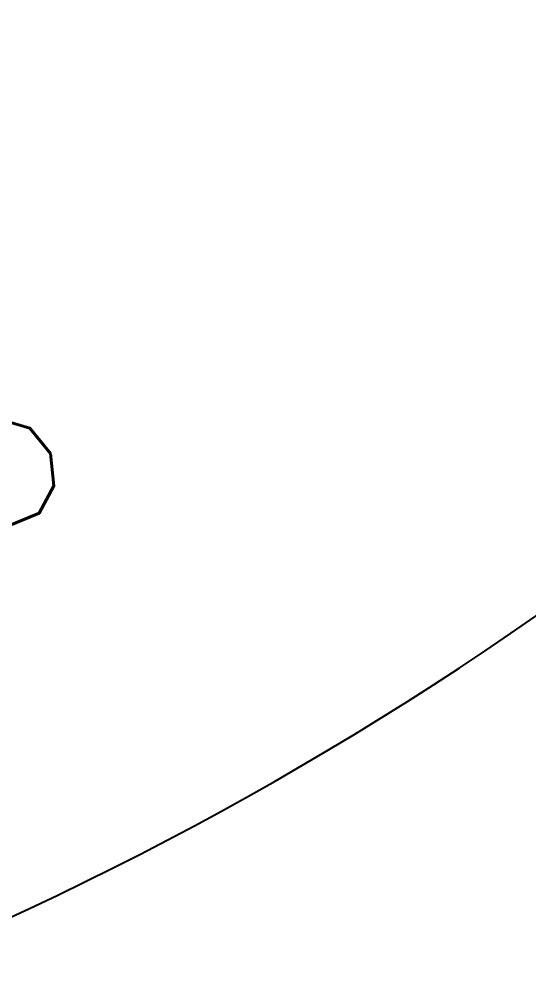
# Model space of a CAD drawing. Header units: inches. Extents: x -347369 to -260369, y 119522 to 149869.
# Drawn here: x -283999 to -283562, y 136284 to 137115 of the extents above; entities that cross this region are included whole.
import ezdxf

# ---------------------------------------------------------------- set-up
doc = ezdxf.new("R2010")
doc.units = ezdxf.units.IN
doc.header["$LTSCALE"] = 300
doc.layers.add('QUOTE', color=7, linetype='Continuous')
doc.styles.get("Standard").update_dxf_attribs({"font": 'romans.shx'})
doc.dimstyles.new('sc1a100', dxfattribs={"dimscale": 100, "dimtxt": 3, "dimasz": 3, "dimexe": 0, "dimexo": 0, "dimgap": 1, "dimtad": 1, "dimzin": 12, "dimdsep": 46, "dimtxsty": 'Standard', "dimblk": 'CLOSEDBLANK', "dimcen": 1, "dimclrd": 253, "dimclre": 253, "dimclrt": 2, "dimadec": 0, "dimazin": 3, "dimtfac": 1, "dimtmove": 0, "dimatfit": 1, "dimldrblk": 'CLOSEDBLANK', "dimfxl": 1, "dimtolj": 1, "dimtzin": 0, "dimarcsym": 0})

# ---------------------------------------------------------------- blocks, each defined once
blk = doc.blocks.new('_ClosedBlank')
at = {"color": 0, "linetype": 'ByBlock', "lineweight": -2}
for p, q in [((-1, 0.1667), (0, 0)), ((-1, 0.1667), (-1, -0.1667)), ((0, 0), (-1, -0.1667))]:
    blk.add_line(p, q, dxfattribs=at)
blk = doc.blocks.new('*D37')
at = {"layer": 'Defpoints', "color": 0, "transparency": 16777216}
for p in [(-285230.17, 140399.66), (-286220.12, 139989.61), (-283462.4, 137231.89), (-285230.17, 136499.66), (-284473.38, 136175.3)]:
    blk.add_point(p, dxfattribs=at)
at = {"layer": 'QUOTE', "color": 253, "lineweight": -2, "transparency": 16777216}
for p, q in [((-283462.4, 137231.89), (-283162.59, 136932.08)), ((-285230.17, 136499.66), (-285230.17, 136075.67))]:
    blk.add_line(p, q, dxfattribs=at)
blk.add_arc((-285230.17, 138999.66), 2923.99, 275.8811, 309.1189, dxfattribs=at)
at = {"layer": 'QUOTE', "color": 253, "lineweight": -2, "transparency": 16777216, "xscale": 300, "yscale": 300, "zscale": 300}
for p, rotation in [((-283162.59, 136932.08), 42.0594481817856), ((-285230.17, 136075.67), 182.9405518182139)]:
    blk.add_blockref('_ClosedBlank', p, dxfattribs=dict(at, rotation=rotation))
at = {"layer": 'QUOTE', "color": 2, "transparency": 16777216, "insert": (-284206.88, 136529.21), "char_height": 300, "attachment_point": 5, "rotation": 22.5}
blk.add_mtext('\\A1;45°', dxfattribs=at)

msp = doc.modelspace()

# ---------------------------------------------------------------- dimensions: what is measured, and where the dimension line sits
at = {"layer": 'QUOTE'}
dim = msp.add_angular_dim_2l(base=(-284473.382, 136175.299), line1=((-285230.166, 136499.656), (-285230.166, 140399.656)), line2=((-283462.399, 137231.889), (-286220.116, 139989.605)), dimstyle='sc1a100', dxfattribs=at)
dim.commit()
dim.dimension.update_dxf_attribs({"geometry": '*D37', "text_midpoint": (-284206.875, 136529.212)})

doc.saveas('drawing.dxf')
